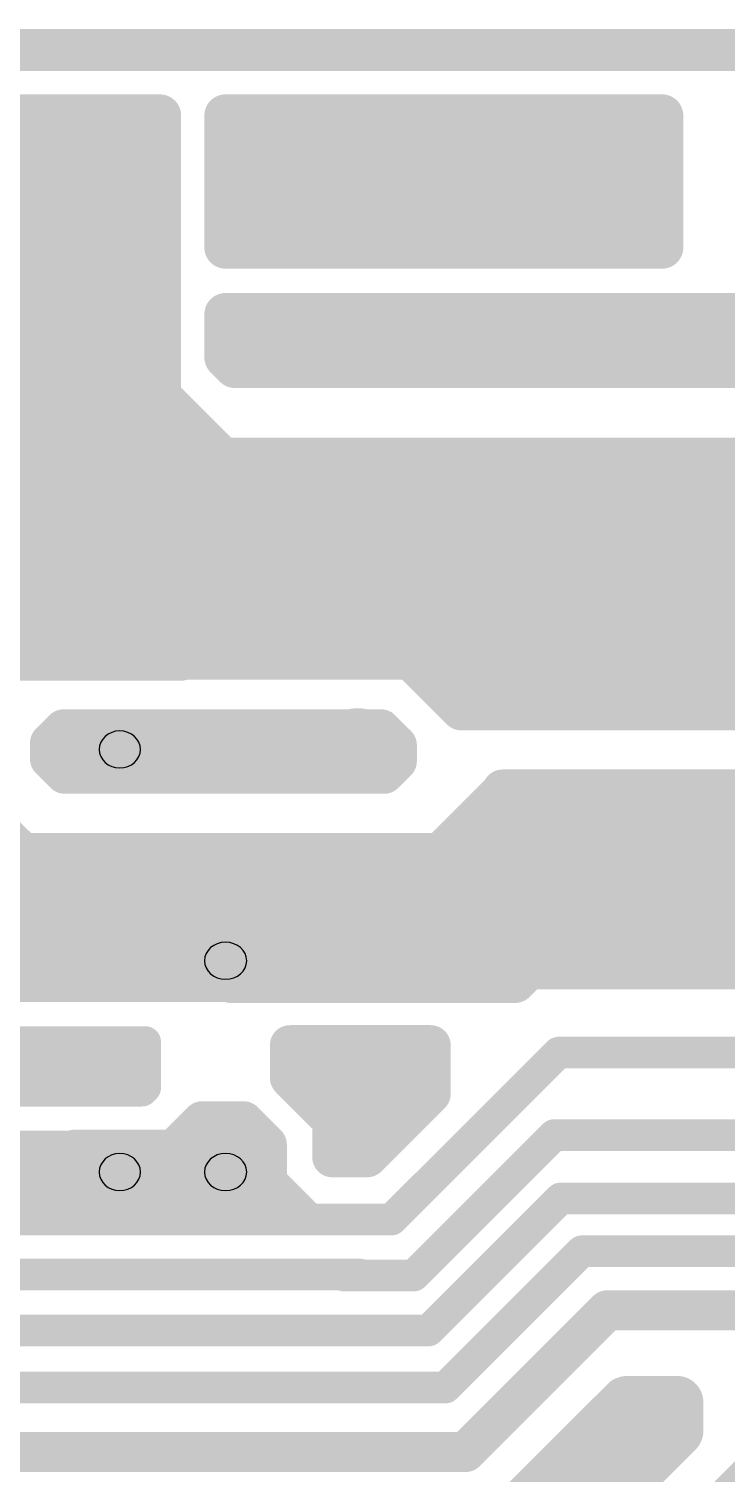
# Model space of a CAD drawing. Extents: x 13 to 23.9, y 0.2 to 11.6.
# Drawn here: x 16.951 to 17.61, y 10.165 to 11.532 of the extents above; entities that cross this region are included whole.
import ezdxf

# ---------------------------------------------------------------- set-up
doc = ezdxf.new("R2010")
doc.units = 0
doc.header["$MEASUREMENT"] = 0
doc.layers.add('BOTTOM', color=250, linetype='Continuous')
doc.layers.get('0').off()

# ---------------------------------------------------------------- blocks, each defined once
blk = doc.blocks.new('UNIT_DISC')
at = {"linetype": 'Continuous', "const_width": 0.5}
blk.add_lwpolyline([(0.25, 0, 1), (-0.25, 0, 1)], format="xyb", close=True, dxfattribs=at)
blk = doc.blocks.new('SHAPE_OV_1600_1300_0_0_0_0')
at = {"linetype": 'Continuous', "const_width": 0.13}
blk.add_lwpolyline([(-0.015, 0), (0.015, 0)], dxfattribs=at)
at = {"xscale": 0.13, "yscale": 0.13, "zscale": 0.13}
for p in [(-0.015, 0), (0.015, 0)]:
    blk.add_blockref('UNIT_DISC', p, dxfattribs=at)
blk = doc.blocks.new('P_OX160Y130D18A')
at = {"layer": 'BOTTOM'}
blk.add_blockref('SHAPE_OV_1600_1300_0_0_0_0', (0, 0), dxfattribs=at)
blk = doc.blocks.new('Q16')
for p in [(16.801, 11.399), (17, 11.4), (17.201, 11.399)]:
    blk.add_blockref('P_OX160Y130D18A', p)
blk = doc.blocks.new('SHAPE_EL_780_780_0_0_0_0')
at = {"xscale": 0.078, "yscale": 0.078, "zscale": 0.078}
blk.add_blockref('UNIT_DISC', (0, 0), dxfattribs=at)
blk = doc.blocks.new('P_EX78Y78D16A')
at = {"layer": 'BOTTOM'}
blk.add_blockref('SHAPE_EL_780_780_0_0_0_0', (0, 0), dxfattribs=at)
blk = doc.blocks.new('D9')
for p in [(17.262, 10.85), (17.262, 10.55)]:
    blk.add_blockref('P_EX78Y78D16A', p)
blk = doc.blocks.new('SHAPE_EL_780_700_0_0_0_0')
at = {"xscale": 0.078, "yscale": 0.07, "zscale": 0.07}
blk.add_blockref('UNIT_DISC', (0, 0), dxfattribs=at)
blk = doc.blocks.new('P_EX78Y70D16A')
at = {"layer": 'BOTTOM'}
blk.add_blockref('SHAPE_EL_780_700_0_0_0_0', (0, 0), dxfattribs=at)
blk = doc.blocks.new('R36')
for p in [(17.037, 10.85), (17.037, 10.45)]:
    blk.add_blockref('P_EX78Y70D16A', p)
blk = doc.blocks.new('SHAPE_EL_800_700_0_0_0_0')
at = {"xscale": 0.08, "yscale": 0.07, "zscale": 0.07}
blk.add_blockref('UNIT_DISC', (0, 0), dxfattribs=at)
blk = doc.blocks.new('P_EX80Y70D16A')
at = {"layer": 'BOTTOM'}
blk.add_blockref('SHAPE_EL_800_700_0_0_0_0', (0, 0), dxfattribs=at)
blk = doc.blocks.new('C21')
for p in [(17.137, 10.65), (17.137, 10.45)]:
    blk.add_blockref('P_EX80Y70D16A', p)
blk = doc.blocks.new('JP7')
for p in [(17.262, 10.487), (17.262, 9.787)]:
    blk.add_blockref('P_EX78Y78D16A', p)
blk = doc.blocks.new('SHAPE_EL_1100_1100_0_0_0_0')
at = {"xscale": 0.11, "yscale": 0.11, "zscale": 0.11}
blk.add_blockref('UNIT_DISC', (0, 0), dxfattribs=at)
blk = doc.blocks.new('P_EX110Y110D17A')
at = {"layer": 'BOTTOM'}
blk.add_blockref('SHAPE_EL_1100_1100_0_0_0_0', (0, 0), dxfattribs=at)
blk = doc.blocks.new('R41')
for p in [(17.4, 11.4), (17.4, 10.7)]:
    blk.add_blockref('P_EX110Y110D17A', p)
blk = doc.blocks.new('J18')
for p in [(17.525, 10.912), (17.525, 10.212)]:
    blk.add_blockref('P_EX78Y78D16A', p)
blk = doc.blocks.new('R37')
for p in [(16.762, 11.237), (17.162, 11.237)]:
    blk.add_blockref('P_EX78Y78D16A', p)
blk = doc.blocks.new('POLY_S9_L2_26399')
at = {"layer": 'BOTTOM'}
for points in [[(16.425, 11.16), (17.015, 11.15), (16.375, 11.155)], [(16.375, 11.01), (16.375, 11.155), (16.415, 11.005)], [(16.415, 11.005), (16.375, 11.155), (16.465, 11.06)], [(16.465, 11.06), (16.375, 11.155), (16.59, 11.06)], [(17.015, 11.15), (16.59, 11.06), (16.375, 11.155)], [(17.02, 10.965), (16.59, 11.06), (17.015, 11.15)], [(16.71, 10.965), (16.59, 11.06), (17.02, 10.965)]]:
    blk.add_solid(points, dxfattribs=at)
blk = doc.blocks.new('POLY_S13_L2_26425')
at = {"layer": 'BOTTOM'}
for points in [[(16.408, 10.829), (16.956, 10.752), (16.308, 10.759)], [(16.859, 10.839), (16.956, 10.752), (16.408, 10.829)], [(17.407, 10.807), (17.542, 10.739), (17.337, 10.752)], [(16.308, 10.759), (16.956, 10.752), (16.234, 10.759)], [(16.234, 10.759), (16.956, 10.752), (16.234, 10.589)], [(17.542, 10.739), (16.234, 10.589), (16.956, 10.752)], [(17.337, 10.752), (17.542, 10.739), (16.956, 10.752)], [(16.619, 10.621), (16.234, 10.589), (17.542, 10.739)], [(17.475, 10.653), (16.619, 10.621), (17.542, 10.739)], [(17.343, 10.63), (16.619, 10.621), (17.475, 10.653)], [(16.574, 10.589), (16.234, 10.589), (16.619, 10.621)]]:
    blk.add_solid(points, dxfattribs=at)
blk = doc.blocks.new('POLY_S4_L2_26370')
at = {"layer": 'BOTTOM'}
blk.add_solid([(17.475, 10.935), (17.48, 11.011), (16.741, 10.934), (16.675, 11.017)], dxfattribs=at)
blk = doc.blocks.new('POLY_S10_L2_26429')
at = {"layer": 'BOTTOM'}
for points in [[(16.987, 11.15), (17.137, 11.075), (16.975, 10.962)], [(17.087, 11.15), (17.137, 11.075), (16.987, 11.15)], [(17.387, 11.087), (17.312, 10.95), (17.137, 11.075)], [(17.45, 11.025), (17.312, 10.95), (17.387, 11.087)], [(16.975, 10.962), (17.137, 11.075), (17.312, 10.95)], [(17.675, 10.887), (17.312, 10.95), (17.687, 11.025)], [(17.687, 11.025), (17.312, 10.95), (17.45, 11.025)], [(17.375, 10.875), (17.312, 10.95), (17.675, 10.887)]]:
    blk.add_solid(points, dxfattribs=at)
blk = doc.blocks.new('POLY_S5_L2_26435')
at = {"layer": 'BOTTOM'}
for points in [[(17.075, 11.45), (17.075, 11.162), (16.925, 11.45)], [(16.925, 11.45), (17.075, 11.162), (16.925, 11.275)], [(16.925, 11.275), (17.075, 11.162), (16.787, 11.087)]]:
    blk.add_solid(points, dxfattribs=at)
blk = doc.blocks.new('POLY_S4_L2_26438')
at = {"layer": 'BOTTOM'}
blk.add_solid([(17.55, 11.325), (17.55, 11.45), (17.137, 11.325), (17.137, 11.45)], dxfattribs=at)
blk = doc.blocks.new('POLY_S12_L2_26311')
at = {"layer": 'BOTTOM'}
for points in [[(18.075, 11.45), (18.05, 11.275), (17.925, 11.45)], [(17.925, 11.45), (18.05, 11.275), (17.925, 11.287)], [(18.087, 11.3), (18.05, 11.275), (18.075, 11.45)], [(17.887, 11.262), (17.925, 11.287), (17.887, 11.2)], [(17.925, 11.287), (18.05, 11.275), (17.887, 11.2)], [(18.05, 11), (17.837, 11.125), (18.05, 11.275)], [(17.887, 11.2), (18.05, 11.275), (17.837, 11.125)], [(17.325, 11.125), (17.837, 11.125), (17.462, 10.887)], [(17.462, 10.887), (17.837, 11.125), (17.937, 10.887)], [(17.937, 10.887), (17.837, 11.125), (18.05, 11)]]:
    blk.add_solid(points, dxfattribs=at)
blk = doc.blocks.new('POLY_S4_L2_26398')
at = {"layer": 'BOTTOM'}
blk.add_solid([(17.581, 10.786), (17.409, 10.794), (17.57, 10.684), (17.403, 10.78)], dxfattribs=at)
blk = doc.blocks.new('POLY_S5_L2_26441')
at = {"layer": 'BOTTOM'}
for points in [[(18.45, 10.687), (17.525, 10.637), (18.287, 10.8)], [(18.287, 10.8), (17.525, 10.637), (17.537, 10.8)], [(18.45, 10.637), (17.525, 10.637), (18.45, 10.687)]]:
    blk.add_solid(points, dxfattribs=at)

msp = doc.modelspace()

# ---------------------------------------------------------------- linework, layer by layer
at = {"layer": 'BOTTOM', "linetype": 'Continuous'}
for points, const_width in [([(16.762, 11.512), (17.825, 11.512)], 0.04), ([(16.9, 11.512), (16.962, 11.512)], 0.04), ([(16.925, 11.437), (16.938, 11.45)], 0.04), ([(16.938, 11.45), (17.025, 11.45)], 0.04), ([(16.975, 11.45), (17.075, 11.45)], 0.04), ([(17.075, 11.162), (17.075, 11.45)], 0.04), ([(17.137, 11.362), (17.137, 11.45)], 0.04), ([(17.137, 11.45), (17.55, 11.45)], 0.04), ([(17.15, 11.45), (17.187, 11.45)], 0.04), ([(17.55, 11.325), (17.55, 11.45)], 0.04), ([(17.137, 11.325), (17.137, 11.437)], 0.04), ([(17.137, 11.325), (17.55, 11.325)], 0.04), ([(17.137, 11.237), (17.137, 11.262)], 0.04), ([(17.137, 11.262), (17.825, 11.262)], 0.04), ([(17.137, 11.221), (17.137, 11.254)], 0.04), ([(17.162, 11.237), (17.725, 11.237)], 0.04), ([(17.162, 11.237), (17.787, 11.237)], 0.04), ([(17.137, 11.221), (17.146, 11.212)], 0.04), ([(17.146, 11.212), (17.23, 11.212)], 0.04), ([(17.15, 11.212), (17.825, 11.212)], 0.04), ([(17.063, 11.196), (17.146, 11.113)], 0.04), ([(16, 11.15), (17.075, 11.15)], 0.04), ([(17.075, 11.162), (17.187, 11.05)], 0.04), ([(17.075, 11.15), (17.138, 11.087)], 0.04), ([(17.012, 11.125), (17.837, 11.125)], 0.04), ([(17.146, 11.113), (17.288, 11.113)], 0.04), ([(17.138, 11.087), (17.4, 11.087)], 0.04), ([(17.4, 11.087), (17.437, 11.05)], 0.04), ([(17.112, 11.075), (17.4, 11.075)], 0.038), ([(17.4, 11.075), (17.463, 11.012)], 0.038), ([(17.469, 11.013), (17.484, 11.013)], 0.038), ([(16.666, 11.002), (17.654, 11.002)], 0.038), ([(17.333, 11.001), (17.413, 10.921)], 0.038), ([(17.395, 11.01), (17.695, 11.01)], 0.038), ([(17.513, 11.007), (17.526, 11.007)], 0.038), ([(16.43, 10.934), (17.095, 10.934)], 0.038), ([(16.733, 10.935), (17.388, 10.935)], 0.038), ([(17.312, 10.935), (17.36, 10.887)], 0.038), ([(17.345, 10.935), (17.612, 10.935)], 0.038), ([(17.362, 10.887), (17.937, 10.887)], 0.038), ([(16.971, 10.856), (16.984, 10.869)], 0.038), ([(16.984, 10.869), (17.124, 10.869)], 0.038), ([(17.041, 10.869), (17.284, 10.869)], 0.038), ([(17.284, 10.869), (17.299, 10.854)], 0.038), ([(16.971, 10.841), (16.971, 10.856)], 0.038), ([(17.037, 10.85), (17.262, 10.85)], 0.038), ([(17.299, 10.839), (17.299, 10.854)], 0.038), ([(16.86, 10.837), (16.945, 10.752)], 0.038), ([(16.971, 10.841), (16.985, 10.827)], 0.038), ([(16.997, 10.848), (17.277, 10.848)], 0.038), ([(17.287, 10.827), (17.299, 10.839)], 0.038), ([(16.985, 10.827), (17.287, 10.827)], 0.038), ([(17.325, 10.737), (17.4, 10.812)], 0.038), ([(17.399, 10.812), (18.1, 10.812)], 0.038), ([(17.361, 10.771), (17.384, 10.794)], 0.03), ([(17.384, 10.794), (17.557, 10.794)], 0.03), ([(16.945, 10.752), (17.349, 10.752)], 0.038), ([(17.504, 10.711), (17.706, 10.711)], 0.04), ([(17.38, 10.685), (17.69, 10.685)], 0.038), ([(17.412, 10.662), (17.437, 10.687)], 0.038), ([(17.415, 10.685), (17.585, 10.685)], 0.038), ([(17.298, 10.632), (17.328, 10.662)], 0.038), ([(17.328, 10.662), (17.412, 10.662)], 0.038), ([(17.396, 10.658), (17.649, 10.658)], 0.026), ([(16.903, 10.63), (16.964, 10.63)], 0.038), ([(16.903, 10.63), (17.187, 10.63)], 0.038), ([(17.109, 10.63), (17.209, 10.63)], 0.038), ([(17.209, 10.63), (17.211, 10.632)], 0.038), ([(17.211, 10.632), (17.298, 10.632)], 0.038), ([(17.329, 10.64), (17.633, 10.64)], 0.026), ([(17.345, 10.638), (18.431, 10.638)], 0.03), ([(17.411, 10.629), (17.423, 10.641)], 0.038), ([(17.423, 10.641), (17.423, 10.642)], 0.038), ([(17.133, 10.627), (17.178, 10.627)], 0.03), ([(17.142, 10.629), (17.411, 10.629)], 0.038), ([(16.88, 10.573), (17.061, 10.573)], 0.03), ([(17.061, 10.544), (17.061, 10.573)], 0.03), ([(17.198, 10.57), (17.331, 10.57)], 0.038), ([(17.198, 10.539), (17.198, 10.57)], 0.038), ([(17.331, 10.524), (17.331, 10.57)], 0.038), ([(17.012, 10.55), (17.037, 10.55)], 0.048), ([(17.061, 10.53), (17.061, 10.553)], 0.03), ([(17.294, 10.405), (17.452, 10.563)], 0.03), ([(17.453, 10.563), (18.195, 10.563)], 0.03), ([(16.667, 10.555), (17.016, 10.555)], 0.02), ([(16.712, 10.55), (17.012, 10.55)], 0.03), ([(17.198, 10.539), (17.24, 10.497)], 0.038), ([(17.218, 10.546), (17.312, 10.546)], 0.038), ([(17.269, 10.502), (17.312, 10.545)], 0.038), ([(17.312, 10.545), (17.312, 10.546)], 0.038), ([(16.743, 10.527), (17.058, 10.527)], 0.03), ([(17.058, 10.527), (17.061, 10.53)], 0.03), ([(17.271, 10.464), (17.331, 10.524)], 0.038), ([(17.088, 10.471), (17.115, 10.498)], 0.038), ([(17.105, 10.47), (17.13, 10.495)], 0.038), ([(17.115, 10.498), (17.154, 10.498)], 0.038), ([(17.154, 10.498), (17.176, 10.476)], 0.038), ([(17.238, 10.464), (17.238, 10.495)], 0.038), ([(17.106, 10.449), (17.15, 10.493)], 0.038), ([(17.315, 10.352), (17.448, 10.485)], 0.03), ([(17.448, 10.485), (17.639, 10.485)], 0.03), ([(17.603, 10.485), (18.485, 10.485)], 0.03), ([(16.766, 10.47), (17.081, 10.47)], 0.038), ([(16.92, 10.47), (17.105, 10.47)], 0.038), ([(16.994, 10.471), (17.088, 10.471)], 0.038), ([(17.138, 10.441), (17.164, 10.467)], 0.038), ([(17.176, 10.413), (17.176, 10.476)], 0.038), ([(17.179, 10.42), (17.179, 10.465)], 0.03), ([(17.238, 10.464), (17.271, 10.464)], 0.038), ([(16.805, 10.449), (17.013, 10.449)], 0.02), ([(16.887, 10.45), (17.05, 10.45)], 0.038), ([(17.013, 10.449), (17.106, 10.449)], 0.038), ([(17.122, 10.441), (17.138, 10.441)], 0.038), ([(17.172, 10.45), (17.217, 10.405)], 0.03), ([(16.818, 10.425), (17.011, 10.425)], 0.038), ([(16.651, 10.42), (17.048, 10.42)], 0.038), ([(17.022, 10.42), (17.174, 10.42)], 0.038), ([(17.164, 10.405), (17.179, 10.42)], 0.03), ([(17.174, 10.42), (17.176, 10.422)], 0.038), ([(17.329, 10.3), (17.454, 10.425)], 0.03), ([(17.455, 10.425), (18.154, 10.425)], 0.03), ([(16.603, 10.405), (17.164, 10.405)], 0.03), ([(17.127, 10.405), (17.293, 10.405)], 0.03), ([(17.217, 10.405), (17.245, 10.405)], 0.03), ([(17.293, 10.405), (17.294, 10.405)], 0.03), ([(17.345, 10.246), (17.474, 10.375)], 0.03), ([(17.475, 10.375), (18.174, 10.375)], 0.03), ([(16.773, 10.353), (17.185, 10.353)], 0.03), ([(17.148, 10.353), (17.264, 10.353)], 0.03), ([(17.171, 10.353), (17.191, 10.353)], 0.03), ([(17.249, 10.352), (17.315, 10.352)], 0.03), ([(17.364, 10.185), (17.498, 10.319)], 0.038), ([(17.499, 10.319), (18.191, 10.319)], 0.038), ([(16.655, 10.3), (17.218, 10.3)], 0.03), ([(17.171, 10.3), (17.212, 10.3)], 0.03), ([(17.196, 10.3), (17.287, 10.3)], 0.03), ([(17.228, 10.3), (17.329, 10.3)], 0.03), ([(17.483, 10.005), (17.722, 10.244)], 0.05), ([(16.716, 10.246), (17.252, 10.246)], 0.03), ([(17.213, 10.246), (17.308, 10.246)], 0.03), ([(17.302, 10.246), (17.345, 10.246)], 0.03), ([(17.4, 10.124), (17.513, 10.237)], 0.038), ([(17.517, 10.232), (17.564, 10.232)], 0.05), ([(17.513, 10.237), (17.546, 10.237)], 0.038), ([(17.525, 10.237), (17.55, 10.212)], 0.038), ([(17.525, 10.237), (17.55, 10.237)], 0.038), ([(17.55, 10.2), (17.55, 10.237)], 0.038), ([(17.564, 10.205), (17.564, 10.232)], 0.05), ([(17.527, 10.213), (17.527, 10.224)], 0.05), ([(17.55, 10.194), (17.55, 10.224)], 0.038), ([(17.426, 10.112), (17.527, 10.213)], 0.05), ([(17.443, 10.084), (17.564, 10.205)], 0.05), ([(17.437, 10.129), (17.507, 10.199)], 0.038), ([(17.475, 10.125), (17.55, 10.2)], 0.038), ([(17.477, 10.121), (17.55, 10.194)], 0.038), ([(16.818, 10.185), (17.029, 10.185)], 0.038), ([(17.001, 10.185), (17.285, 10.185)], 0.038), ([(17.282, 10.185), (17.364, 10.185)], 0.038)]:
    msp.add_lwpolyline(points, dxfattribs=dict(at, const_width=const_width))

# ---------------------------------------------------------------- block references
for name in ['Q16', 'POLY_S5_L2_26435', 'POLY_S4_L2_26438', 'POLY_S12_L2_26311', 'R41', 'R37', 'POLY_S9_L2_26399', 'POLY_S10_L2_26429', 'POLY_S4_L2_26370', 'J18', 'R36', 'D9', 'POLY_S13_L2_26425', 'POLY_S5_L2_26441', 'POLY_S4_L2_26398', 'C21', 'JP7']:
    msp.add_blockref(name, (0, 0))
at = {"layer": 'BOTTOM'}
for p, xscale, yscale, zscale in [((16.962, 11.512), 0.04, 0.04, 0.04), ((16.938, 11.45), 0.04, 0.04, 0.04), ((16.938, 11.45), 0.04, 0.04, 0.04), ((16.975, 11.45), 0.04, 0.04, 0.04), ((17.025, 11.45), 0.04, 0.04, 0.04), ((17.075, 11.45), 0.04, 0.04, 0.04), ((17.075, 11.45), 0.04, 0.04, 0.04), ((17.137, 11.45), 0.04, 0.04, 0.04), ((17.137, 11.45), 0.04, 0.04, 0.04), ((17.15, 11.45), 0.04, 0.04, 0.04), ((17.187, 11.45), 0.04, 0.04, 0.04), ((17.55, 11.45), 0.04, 0.04, 0.04), ((17.55, 11.45), 0.04, 0.04, 0.04), ((17.137, 11.437), 0.04, 0.04, 0.04), ((17.137, 11.362), 0.04, 0.04, 0.04), ((17.137, 11.325), 0.04, 0.04, 0.04), ((17.137, 11.325), 0.04, 0.04, 0.04), ((17.55, 11.325), 0.04, 0.04, 0.04), ((17.55, 11.325), 0.04, 0.04, 0.04), ((17.137, 11.262), 0.04, 0.04, 0.04), ((17.137, 11.262), 0.04, 0.04, 0.04), ((17.137, 11.254), 0.04, 0.04, 0.04), ((17.137, 11.237), 0.04, 0.04, 0.04), ((17.162, 11.237), 0.04, 0.04, 0.04), ((17.162, 11.237), 0.04, 0.04, 0.04), ((17.137, 11.221), 0.04, 0.04, 0.04), ((17.137, 11.221), 0.04, 0.04, 0.04), ((17.146, 11.212), 0.04, 0.04, 0.04), ((17.146, 11.212), 0.04, 0.04, 0.04), ((17.15, 11.212), 0.04, 0.04, 0.04), ((17.23, 11.212), 0.04, 0.04, 0.04), ((17.063, 11.196), 0.04, 0.04, 0.04), ((17.075, 11.162), 0.04, 0.04, 0.04), ((17.075, 11.162), 0.04, 0.04, 0.04), ((17.075, 11.15), 0.04, 0.04, 0.04), ((17.075, 11.15), 0.04, 0.04, 0.04), ((17.012, 11.125), 0.04, 0.04, 0.04), ((17.146, 11.113), 0.04, 0.04, 0.04), ((17.146, 11.113), 0.04, 0.04, 0.04), ((17.288, 11.113), 0.04, 0.04, 0.04), ((17.138, 11.087), 0.04, 0.04, 0.04), ((17.138, 11.087), 0.04, 0.04, 0.04), ((17.4, 11.087), 0.04, 0.04, 0.04), ((17.4, 11.087), 0.04, 0.04, 0.04), ((17.112, 11.075), 0.038, 0.038, 0.038), ((17.4, 11.075), 0.038, 0.038, 0.038), ((17.4, 11.075), 0.038, 0.038, 0.038), ((17.187, 11.05), 0.04, 0.04, 0.04), ((17.437, 11.05), 0.04, 0.04, 0.04), ((17.469, 11.013), 0.038, 0.038, 0.038), ((17.484, 11.013), 0.038, 0.038, 0.038), ((17.333, 11.001), 0.038, 0.038, 0.038), ((17.395, 11.01), 0.038, 0.038, 0.038), ((17.463, 11.012), 0.038, 0.038, 0.038), ((17.513, 11.007), 0.038, 0.038, 0.038), ((17.526, 11.007), 0.038, 0.038, 0.038), ((17.095, 10.934), 0.038, 0.038, 0.038), ((17.312, 10.935), 0.038, 0.038, 0.038), ((17.345, 10.935), 0.038, 0.038, 0.038), ((17.388, 10.935), 0.038, 0.038, 0.038), ((17.612, 10.935), 0.038, 0.038, 0.038), ((17.413, 10.921), 0.038, 0.038, 0.038), ((17.36, 10.887), 0.038, 0.038, 0.038), ((17.362, 10.887), 0.038, 0.038, 0.038), ((16.984, 10.869), 0.038, 0.038, 0.038), ((16.984, 10.869), 0.038, 0.038, 0.038), ((17.041, 10.869), 0.038, 0.038, 0.038), ((17.124, 10.869), 0.038, 0.038, 0.038), ((17.284, 10.869), 0.038, 0.038, 0.038), ((17.284, 10.869), 0.038, 0.038, 0.038), ((16.971, 10.856), 0.038, 0.038, 0.038), ((16.971, 10.856), 0.038, 0.038, 0.038), ((17.037, 10.85), 0.038, 0.038, 0.038), ((17.262, 10.85), 0.038, 0.038, 0.038), ((17.299, 10.854), 0.038, 0.038, 0.038), ((17.299, 10.854), 0.038, 0.038, 0.038), ((16.971, 10.841), 0.038, 0.038, 0.038), ((16.971, 10.841), 0.038, 0.038, 0.038), ((16.997, 10.848), 0.038, 0.038, 0.038), ((17.277, 10.848), 0.038, 0.038, 0.038), ((17.299, 10.839), 0.038, 0.038, 0.038), ((17.299, 10.839), 0.038, 0.038, 0.038), ((16.985, 10.827), 0.038, 0.038, 0.038), ((16.985, 10.827), 0.038, 0.038, 0.038), ((17.287, 10.827), 0.038, 0.038, 0.038), ((17.287, 10.827), 0.038, 0.038, 0.038), ((17.399, 10.812), 0.038, 0.038, 0.038), ((17.4, 10.812), 0.038, 0.038, 0.038), ((17.384, 10.794), 0.03, 0.03, 0.03), ((17.384, 10.794), 0.03, 0.03, 0.03), ((17.557, 10.794), 0.03, 0.03, 0.03), ((17.361, 10.771), 0.03, 0.03, 0.03), ((16.945, 10.752), 0.038, 0.038, 0.038), ((16.945, 10.752), 0.038, 0.038, 0.038), ((17.349, 10.752), 0.038, 0.038, 0.038), ((17.325, 10.737), 0.038, 0.038, 0.038), ((17.504, 10.711), 0.04, 0.04, 0.04), ((17.38, 10.685), 0.038, 0.038, 0.038), ((17.415, 10.685), 0.038, 0.038, 0.038), ((17.437, 10.687), 0.038, 0.038, 0.038), ((17.585, 10.685), 0.038, 0.038, 0.038), ((17.328, 10.662), 0.038, 0.038, 0.038), ((17.328, 10.662), 0.038, 0.038, 0.038), ((17.412, 10.662), 0.038, 0.038, 0.038), ((17.412, 10.662), 0.038, 0.038, 0.038), ((17.396, 10.658), 0.026, 0.026, 0.026), ((16.964, 10.63), 0.038, 0.038, 0.038), ((17.109, 10.63), 0.038, 0.038, 0.038), ((17.187, 10.63), 0.038, 0.038, 0.038), ((17.209, 10.63), 0.038, 0.038, 0.038), ((17.209, 10.63), 0.038, 0.038, 0.038), ((17.211, 10.632), 0.038, 0.038, 0.038), ((17.211, 10.632), 0.038, 0.038, 0.038), ((17.298, 10.632), 0.038, 0.038, 0.038), ((17.298, 10.632), 0.038, 0.038, 0.038), ((17.329, 10.64), 0.026, 0.026, 0.026), ((17.345, 10.638), 0.03, 0.03, 0.03), ((17.423, 10.642), 0.038, 0.038, 0.038), ((17.423, 10.641), 0.038, 0.038, 0.038), ((17.423, 10.641), 0.038, 0.038, 0.038), ((17.133, 10.627), 0.03, 0.03, 0.03), ((17.142, 10.629), 0.038, 0.038, 0.038), ((17.178, 10.627), 0.03, 0.03, 0.03), ((17.411, 10.629), 0.038, 0.038, 0.038), ((17.411, 10.629), 0.038, 0.038, 0.038), ((17.061, 10.573), 0.03, 0.03, 0.03), ((17.061, 10.573), 0.03, 0.03, 0.03), ((17.198, 10.57), 0.038, 0.038, 0.038), ((17.198, 10.57), 0.038, 0.038, 0.038), ((17.331, 10.57), 0.038, 0.038, 0.038), ((17.331, 10.57), 0.038, 0.038, 0.038), ((17.012, 10.55), 0.048, 0.048, 0.048), ((17.037, 10.55), 0.048, 0.048, 0.048), ((17.061, 10.553), 0.03, 0.03, 0.03), ((17.452, 10.563), 0.03, 0.03, 0.03), ((17.453, 10.563), 0.03, 0.03, 0.03), ((17.012, 10.55), 0.03, 0.03, 0.03), ((17.016, 10.555), 0.02, 0.02, 0.02), ((17.061, 10.544), 0.03, 0.03, 0.03), ((17.198, 10.539), 0.038, 0.038, 0.038), ((17.198, 10.539), 0.038, 0.038, 0.038), ((17.218, 10.546), 0.038, 0.038, 0.038), ((17.312, 10.546), 0.038, 0.038, 0.038), ((17.312, 10.546), 0.038, 0.038, 0.038), ((17.312, 10.545), 0.038, 0.038, 0.038), ((17.312, 10.545), 0.038, 0.038, 0.038), ((17.058, 10.527), 0.03, 0.03, 0.03), ((17.058, 10.527), 0.03, 0.03, 0.03), ((17.061, 10.53), 0.03, 0.03, 0.03), ((17.061, 10.53), 0.03, 0.03, 0.03), ((17.331, 10.524), 0.038, 0.038, 0.038), ((17.331, 10.524), 0.038, 0.038, 0.038), ((17.115, 10.498), 0.038, 0.038, 0.038), ((17.115, 10.498), 0.038, 0.038, 0.038), ((17.13, 10.495), 0.038, 0.038, 0.038), ((17.154, 10.498), 0.038, 0.038, 0.038), ((17.154, 10.498), 0.038, 0.038, 0.038), ((17.238, 10.495), 0.038, 0.038, 0.038), ((17.24, 10.497), 0.038, 0.038, 0.038), ((17.269, 10.502), 0.038, 0.038, 0.038), ((17.15, 10.493), 0.038, 0.038, 0.038), ((17.448, 10.485), 0.03, 0.03, 0.03), ((17.448, 10.485), 0.03, 0.03, 0.03), ((17.603, 10.485), 0.03, 0.03, 0.03), ((16.994, 10.471), 0.038, 0.038, 0.038), ((17.081, 10.47), 0.038, 0.038, 0.038), ((17.088, 10.471), 0.038, 0.038, 0.038), ((17.088, 10.471), 0.038, 0.038, 0.038), ((17.105, 10.47), 0.038, 0.038, 0.038), ((17.105, 10.47), 0.038, 0.038, 0.038), ((17.164, 10.467), 0.038, 0.038, 0.038), ((17.176, 10.476), 0.038, 0.038, 0.038), ((17.176, 10.476), 0.038, 0.038, 0.038), ((17.179, 10.465), 0.03, 0.03, 0.03), ((17.238, 10.464), 0.038, 0.038, 0.038), ((17.238, 10.464), 0.038, 0.038, 0.038), ((17.271, 10.464), 0.038, 0.038, 0.038), ((17.271, 10.464), 0.038, 0.038, 0.038), ((17.013, 10.449), 0.038, 0.038, 0.038), ((17.013, 10.449), 0.02, 0.02, 0.02), ((17.05, 10.45), 0.038, 0.038, 0.038), ((17.106, 10.449), 0.038, 0.038, 0.038), ((17.106, 10.449), 0.038, 0.038, 0.038), ((17.122, 10.441), 0.038, 0.038, 0.038), ((17.138, 10.441), 0.038, 0.038, 0.038), ((17.138, 10.441), 0.038, 0.038, 0.038), ((17.172, 10.45), 0.03, 0.03, 0.03), ((17.011, 10.425), 0.038, 0.038, 0.038), ((17.022, 10.42), 0.038, 0.038, 0.038), ((17.048, 10.42), 0.038, 0.038, 0.038), ((17.174, 10.42), 0.038, 0.038, 0.038), ((17.174, 10.42), 0.038, 0.038, 0.038), ((17.176, 10.422), 0.038, 0.038, 0.038), ((17.176, 10.413), 0.038, 0.038, 0.038), ((17.179, 10.42), 0.03, 0.03, 0.03), ((17.179, 10.42), 0.03, 0.03, 0.03), ((17.454, 10.425), 0.03, 0.03, 0.03), ((17.455, 10.425), 0.03, 0.03, 0.03), ((17.127, 10.405), 0.03, 0.03, 0.03), ((17.164, 10.405), 0.03, 0.03, 0.03), ((17.164, 10.405), 0.03, 0.03, 0.03), ((17.217, 10.405), 0.03, 0.03, 0.03), ((17.217, 10.405), 0.03, 0.03, 0.03), ((17.245, 10.405), 0.03, 0.03, 0.03), ((17.293, 10.405), 0.03, 0.03, 0.03), ((17.293, 10.405), 0.03, 0.03, 0.03), ((17.294, 10.405), 0.03, 0.03, 0.03), ((17.294, 10.405), 0.03, 0.03, 0.03), ((17.474, 10.375), 0.03, 0.03, 0.03), ((17.475, 10.375), 0.03, 0.03, 0.03), ((17.148, 10.353), 0.03, 0.03, 0.03), ((17.171, 10.353), 0.03, 0.03, 0.03), ((17.185, 10.353), 0.03, 0.03, 0.03), ((17.191, 10.353), 0.03, 0.03, 0.03), ((17.249, 10.352), 0.03, 0.03, 0.03), ((17.264, 10.353), 0.03, 0.03, 0.03), ((17.315, 10.352), 0.03, 0.03, 0.03), ((17.315, 10.352), 0.03, 0.03, 0.03), ((17.498, 10.319), 0.038, 0.038, 0.038), ((17.499, 10.319), 0.038, 0.038, 0.038), ((17.171, 10.3), 0.03, 0.03, 0.03), ((17.196, 10.3), 0.03, 0.03, 0.03), ((17.212, 10.3), 0.03, 0.03, 0.03), ((17.218, 10.3), 0.03, 0.03, 0.03), ((17.228, 10.3), 0.03, 0.03, 0.03), ((17.287, 10.3), 0.03, 0.03, 0.03), ((17.329, 10.3), 0.03, 0.03, 0.03), ((17.329, 10.3), 0.03, 0.03, 0.03), ((17.213, 10.246), 0.03, 0.03, 0.03), ((17.252, 10.246), 0.03, 0.03, 0.03), ((17.302, 10.246), 0.03, 0.03, 0.03), ((17.308, 10.246), 0.03, 0.03, 0.03), ((17.345, 10.246), 0.03, 0.03, 0.03), ((17.345, 10.246), 0.03, 0.03, 0.03), ((17.517, 10.232), 0.05, 0.05, 0.05), ((17.513, 10.237), 0.038, 0.038, 0.038), ((17.513, 10.237), 0.038, 0.038, 0.038), ((17.525, 10.237), 0.038, 0.038, 0.038), ((17.525, 10.237), 0.038, 0.038, 0.038), ((17.546, 10.237), 0.038, 0.038, 0.038), ((17.55, 10.237), 0.038, 0.038, 0.038), ((17.55, 10.237), 0.038, 0.038, 0.038), ((17.564, 10.232), 0.05, 0.05, 0.05), ((17.564, 10.232), 0.05, 0.05, 0.05), ((17.527, 10.224), 0.05, 0.05, 0.05), ((17.55, 10.224), 0.038, 0.038, 0.038), ((17.527, 10.213), 0.05, 0.05, 0.05), ((17.527, 10.213), 0.05, 0.05, 0.05), ((17.55, 10.212), 0.038, 0.038, 0.038), ((17.564, 10.205), 0.05, 0.05, 0.05), ((17.564, 10.205), 0.05, 0.05, 0.05), ((17.507, 10.199), 0.038, 0.038, 0.038), ((17.55, 10.2), 0.038, 0.038, 0.038), ((17.55, 10.2), 0.038, 0.038, 0.038), ((17.55, 10.194), 0.038, 0.038, 0.038), ((17.55, 10.194), 0.038, 0.038, 0.038), ((17.001, 10.185), 0.038, 0.038, 0.038), ((17.029, 10.185), 0.038, 0.038, 0.038), ((17.282, 10.185), 0.038, 0.038, 0.038), ((17.285, 10.185), 0.038, 0.038, 0.038), ((17.364, 10.185), 0.038, 0.038, 0.038), ((17.364, 10.185), 0.038, 0.038, 0.038)]:
    msp.add_blockref('UNIT_DISC', p, dxfattribs=dict(at, xscale=xscale, yscale=yscale, zscale=zscale))

doc.saveas('drawing.dxf')
